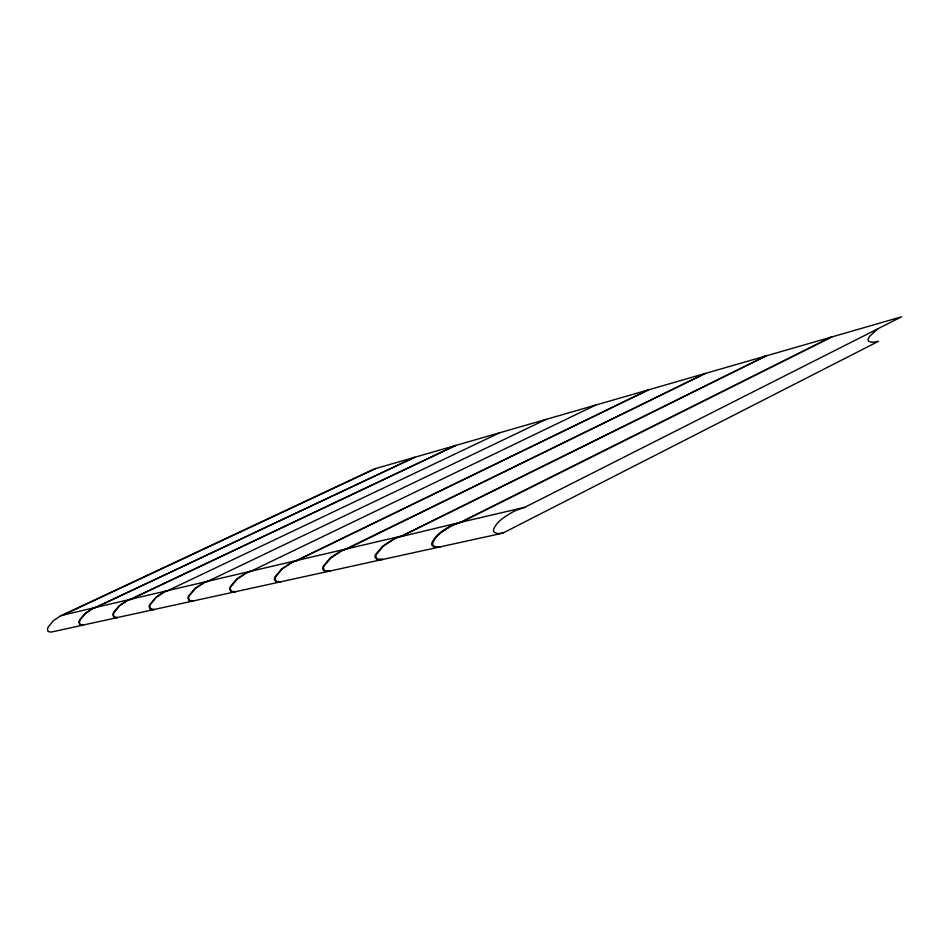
<?xml version="1.0" encoding="UTF-8"?>
<svg xmlns="http://www.w3.org/2000/svg" width="949" height="949" viewBox="0 0 949 949"><rect width="100%" height="100%" fill="white"/><g stroke="black" fill="none" stroke-linecap="round" stroke-linejoin="round"><path stroke-width="1.42" d="M440.526 532.567L448.936 527.003A12.313 2.503 -28.1 0 1 453.112 524.904L459.814 522.484L524.761 507.324L901.55 316.812L830.826 337.239L460.514 522.306L397.607 537.442A11.269 2.289 -28.1 0 0 394.44 538.866L383.586 545.924L376.421 554.358A62.883 12.752 -28.1 0 0 375.887 557.087L377.631 559.269L382.696 559.459L440.146 546.873L434.061 547.075L431.783 544.928A63.417 12.859 -28.1 0 1 431.925 542.828C435.484 534.773 443.693 529.957 451.107 525.865A13.049 2.645 -28.1 0 1 455.757 523.801M877.706 328.876L869.723 336.243A40.688 8.244 -28.1 0 0 868.845 337.595L868.216 339.042A45.03 9.134 -28.1 0 0 868.572 341.308L872.226 342.364L878.525 341.284L502.745 533.16L440.265 546.838L435.401 546.944L432.874 545.129A63.263 12.835 -28.1 0 1 432.91 542.543C436.232 534.999 443.8 530.384 450.645 526.387A12.539 2.539 -28.1 0 1 455.164 524.216L460.989 522.211M91.923 608.95L85.493 613.434L80.368 619.578A63.453 12.871 -28.1 0 0 79.431 622.034L79.882 624.335L82.729 625.13L117.617 617.55L113.904 617.372L112.848 614.727A63.192 12.812 -28.1 0 1 113.809 612.117L119.159 605.782L127.415 600.503A7.106 1.447 -28.1 0 1 131.009 599.21L455.923 445.401L830.968 337.192M126.514 600.954L119.728 605.652L114.378 611.986A63.192 12.812 -28.1 0 0 113.441 614.501L113.951 616.838L116.988 617.621L154.26 609.519L150.298 609.377L149.123 606.696A63.263 12.835 -28.1 0 1 149.74 604.715L155.672 597.479L163.786 592.081A8.292 1.684 -28.1 0 1 168.127 590.575M393.538 539.079L382.696 546.126L375.519 554.596A62.883 12.752 -28.1 0 0 375.021 557.431L377.061 559.578L382.755 559.436L330.62 570.871C328.556 571.345 323.443 572.484 322.731 568.949A62.764 12.728 -28.1 0 1 323.277 566.162L330.205 557.965L340.43 551.298M461.522 522.08L832.024 336.871M402.518 535.841L766.472 355.792M330.038 570.99L325.092 570.8L323.526 568.629A62.776 12.728 -28.1 0 1 324.107 565.948L331.035 557.775L341.26 551.108A10.131 2.052 -28.1 0 1 344.451 549.708L705.57 373.36M295.602 560.954L648.819 389.742M595.818 405.033L250.999 571.191L168.519 590.444A7.877 1.601 -28.1 0 0 164.426 591.903L156.277 597.348L150.369 604.549A63.286 12.835 -28.1 0 0 149.752 606.447L150.333 608.831L153.596 609.59L193.489 600.931L189.266 600.824L187.938 598.107A63.097 12.8 -28.1 0 1 188.554 596.079L194.723 588.617L203.311 582.935A8.956 1.815 -28.1 0 1 207.902 581.274L546.197 419.351M499.66 432.78L167.878 590.586L131.069 599.175M96.027 607.348L414.725 457.288L455.923 445.401M60.285 616.043A5.848 1.186 -28.1 0 1 63.132 615.047L375.875 468.498L414.725 457.288M414.179 457.454L95.469 607.479A6.702 1.364 -28.1 0 0 92.255 608.617M455.295 445.591L130.476 599.317L63.18 615.023M648.025 389.98L297.345 560.385L250.809 571.262A9.039 1.839 -28.1 0 0 246.443 572.959L237.333 578.961L230.915 586.636A62.8 12.728 -28.1 0 0 230.275 589.222L231.532 591.357L235.649 591.666L280.904 581.773L276.04 581.761L274.391 579.614A62.717 12.717 -28.1 0 1 274.985 576.885L281.663 568.926L291.296 562.615A11.281 2.289 -28.1 0 1 297.618 560.373M704.656 373.645L347.393 548.7L298.128 560.195M765.499 356.089L401.605 536.055L348.247 548.51M524.761 507.324L516.6 510.159A14.057 2.847 -28.1 0 0 512.175 512.33C505.07 516.553 496.991 521.25 493.658 529.198A63.808 12.942 -28.1 0 0 493.848 531.903L497.051 533.611L502.745 533.16M329.789 571.061L280.999 581.737L276.539 581.476L275.139 579.305A62.753 12.728 -28.1 0 1 275.756 576.672L282.422 568.759L292.067 562.437A9.312 1.886 -28.1 0 1 295.602 560.954M393.574 538.996A14.128 2.859 -28.1 0 1 401.89 536.078M340.466 551.227A12.598 2.55 -28.1 0 1 347.678 548.712M208.578 581.12A8.755 1.779 -28.1 0 0 203.999 582.745L195.387 588.463L189.231 595.901A62.871 12.752 -28.1 0 0 188.566 598.428L189.693 600.551L193.549 600.895L235.601 591.702L231.07 591.63L229.587 588.89A62.954 12.764 -28.1 0 1 230.204 586.826L236.621 579.127L245.72 573.137A9.929 2.017 -28.1 0 1 250.927 571.251M126.858 600.587A7.545 1.53 -28.1 0 1 130.701 599.293M95.979 607.384A6.441 1.305 -28.1 0 0 92.788 608.499L84.959 613.564L79.823 619.697A63.441 12.871 -28.1 0 0 78.886 622.259L79.835 624.857L83.322 625.071L50.997 632.129L48.031 631.5L47.509 629.211A63.702 12.918 -28.1 0 1 48.435 626.708L53.369 620.753L60.261 616.067L372.447 469.814A7.806 1.578 -28.1 0 1 375.851 468.509"/></g></svg>
